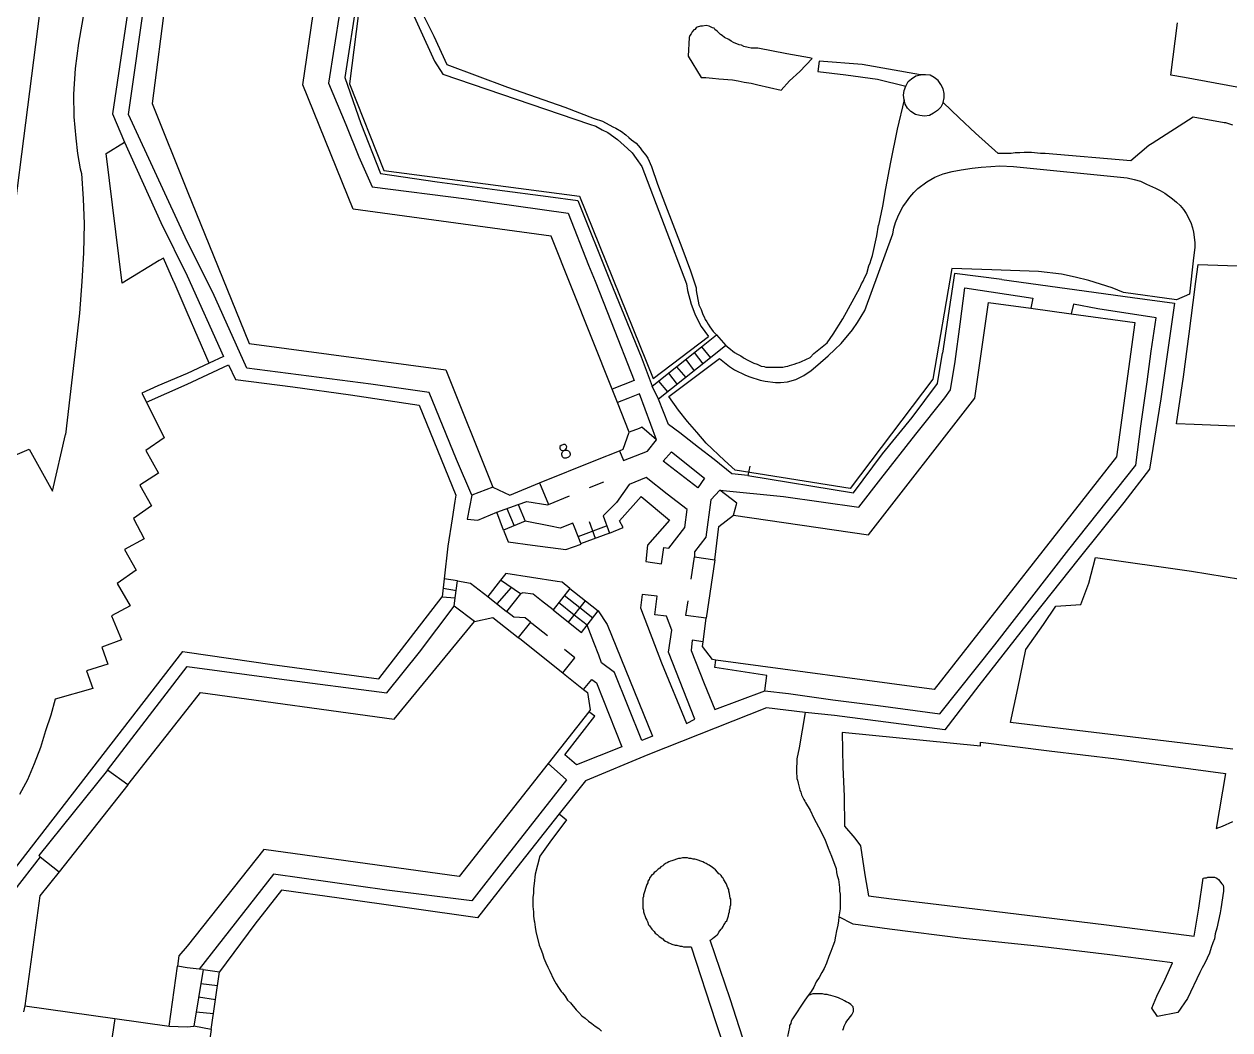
# Model space of a CAD drawing. Extents: x 427500 to 429848, y 434500 to 436505.
# Drawn here: x 428485.6 to 428592, y 435524.8 to 435613.6 of the extents above; entities that cross this region are included whole.
import ezdxf

# ---------------------------------------------------------------- set-up
doc = ezdxf.new("R2010")
doc.units = 0
doc.layers.add('LPTIP_Ex_Base', color=8, linetype='Continuous')
doc.styles.add('MtXpl_Romans', font='romans__.ttf')

msp = doc.modelspace()

# ---------------------------------------------------------------- linework, layer by layer
at = {"layer": 'LPTIP_Ex_Base', "color": 251, "true_color": 0x636466}
for p, q in [((428482.3, 435577.95), (428490.74, 435643.85)), ((428493.65, 435630.4), (428490.4, 435611.9)), ((428495.3, 435618.55), (428493.4, 435605.65)), ((428518.05, 435618.55), (428521.8, 435610.3)), ((428494.8, 435605.6), (428496.4, 435616.85)), ((428519.65, 435616.7), (428521.75, 435612.5)), ((428498.1, 435615.95), (428496.9, 435606.55)), ((428515, 435616.05), (428513.9, 435608.85)), ((428515.35, 435616.45), (428514.3, 435608.3)), ((428510.2, 435608.2), (428511.1, 435614.45)), ((428513.45, 435614.7), (428512.45, 435608.35)), ((428545.3, 435613.4), (428545, 435613.3)), ((428545.45, 435613.4), (428545.3, 435613.4)), ((428545.8, 435613.45), (428545.45, 435613.4)), ((428546.05, 435613.4), (428545.8, 435613.45)), ((428546.35, 435613.25), (428546.05, 435613.4)), ((428586.79, 435609.07), (428587.38, 435613.68)), ((428521.75, 435612.5), (428522.9, 435610)), ((428544.3, 435612.4), (428544.2, 435610.75)), ((428544.35, 435612.55), (428544.3, 435612.4)), ((428544.45, 435612.7), (428544.35, 435612.55)), ((428544.55, 435612.9), (428544.45, 435612.7)), ((428544.7, 435613.05), (428544.55, 435612.9)), ((428544.8, 435613.1), (428544.7, 435613.05)), ((428544.9, 435613.25), (428544.8, 435613.1)), ((428545, 435613.3), (428544.9, 435613.25)), ((428546.5, 435613.2), (428546.35, 435613.25)), ((428546.55, 435613.1), (428546.5, 435613.2)), ((428546.75, 435612.95), (428546.55, 435613.1)), ((428547.05, 435612.65), (428546.75, 435612.95)), ((428547.2, 435612.55), (428547.05, 435612.65)), ((428547.4, 435612.4), (428547.2, 435612.55)), ((428547.8, 435612.2), (428547.4, 435612.4)), ((428490.4, 435611.9), (428490.1, 435609.65)), ((428548, 435612.05), (428547.8, 435612.2)), ((428548.2, 435611.95), (428548, 435612.05)), ((428548.7, 435611.75), (428548.2, 435611.95)), ((428548.9, 435611.7), (428548.7, 435611.75)), ((428549.1, 435611.6), (428548.9, 435611.7)), ((428549.5, 435611.5), (428549.1, 435611.6)), ((428549.75, 435611.45), (428549.5, 435611.5)), ((428550.35, 435611.45), (428549.75, 435611.45)), ((428552.9, 435610.95), (428550.35, 435611.45)), ((428521.8, 435610.3), (428522.55, 435609.15)), ((428544.2, 435610.75), (428545.35, 435608.85)), ((428554.9, 435610.6), (428552.9, 435610.95)), ((428554.05, 435609.4), (428555.14, 435610.54)), ((428555.14, 435610.54), (428554.9, 435610.6)), ((428555.75, 435610.3), (428555.65, 435609.4)), ((428559.55, 435610), (428555.75, 435610.3)), ((428490.1, 435609.65), (428489.95, 435607.4)), ((428522.55, 435609.15), (428535.5, 435604.75)), ((428522.9, 435610), (428528.25, 435608)), ((428553.15, 435608.55), (428554.05, 435609.4)), ((428555.65, 435609.4), (428558.1, 435609.1)), ((428558.1, 435609.1), (428560.9, 435608.7)), ((428564.7, 435609.1), (428559.55, 435610)), ((428564.3, 435609), (428564.7, 435609.1)), ((428565.15, 435609.1), (428564.7, 435609.1)), ((428565.55, 435609.05), (428565.15, 435609.1)), ((428565.9, 435608.85), (428565.55, 435609.05)), ((428588, 435608.85), (428586.79, 435609.07)), ((428514.65, 435597.25), (428510.2, 435608.2)), ((428512.45, 435608.35), (428514, 435604.7)), ((428513.9, 435608.85), (428515.3, 435604.8)), ((428514.3, 435608.3), (428517.35, 435600.65)), ((428528.25, 435608), (428533.3, 435606.25)), ((428545.35, 435608.85), (428545.75, 435608.85)), ((428545.75, 435608.85), (428546.35, 435608.8)), ((428546.35, 435608.8), (428546.9, 435608.75)), ((428546.9, 435608.75), (428548.1, 435608.65)), ((428548.1, 435608.65), (428548.6, 435608.55)), ((428548.6, 435608.55), (428549.15, 435608.45)), ((428549.15, 435608.45), (428549.75, 435608.35)), ((428549.75, 435608.35), (428550.35, 435608.2)), ((428550.35, 435608.2), (428552.4, 435607.75)), ((428552.4, 435607.75), (428553.15, 435608.55)), ((428560.9, 435608.7), (428563.4, 435608.1)), ((428563.25, 435607.7), (428563.4, 435608.1)), ((428563.4, 435608.1), (428563.6, 435608.5)), ((428563.6, 435608.5), (428563.9, 435608.75)), ((428563.9, 435608.75), (428564.3, 435609)), ((428566.25, 435608.6), (428565.9, 435608.85)), ((428566.5, 435608.25), (428566.25, 435608.6)), ((428566.7, 435607.85), (428566.5, 435608.25)), ((428592.6, 435608), (428588, 435608.85)), ((428489.95, 435607.4), (428490, 435605.4)), ((428563.2, 435607.3), (428563.25, 435607.7)), ((428563.25, 435606.9), (428563.2, 435607.3)), ((428566.8, 435607.45), (428566.7, 435607.85)), ((428566.7, 435606.65), (428566.8, 435607.05)), ((428566.8, 435607.05), (428566.8, 435607.45)), ((428496.9, 435606.55), (428500, 435598.85)), ((428533.3, 435606.25), (428535.9, 435605.25)), ((428563.25, 435606.9), (428562.65, 435604.3)), ((428563.35, 435606.5), (428563.25, 435606.9)), ((428563.55, 435606.15), (428563.35, 435606.5)), ((428563.85, 435605.85), (428563.55, 435606.15)), ((428566.2, 435605.95), (428565.85, 435605.7)), ((428566.5, 435606.25), (428566.2, 435605.95)), ((428566.7, 435606.65), (428566.5, 435606.25)), ((428568.1, 435605.3), (428566.7, 435606.65)), ((428490, 435605.4), (428490.15, 435603.5)), ((428493.4, 435605.65), (428494.45, 435603.15)), ((428500, 435594.4), (428494.8, 435605.6)), ((428515.3, 435604.8), (428517.05, 435600.4)), ((428535.9, 435605.25), (428536.65, 435605)), ((428536.65, 435605), (428537.55, 435604.5)), ((428564.25, 435605.6), (428563.85, 435605.85)), ((428564.65, 435605.5), (428564.25, 435605.6)), ((428565.05, 435605.45), (428564.65, 435605.5)), ((428565.5, 435605.5), (428565.05, 435605.45)), ((428565.85, 435605.7), (428565.5, 435605.5)), ((428569.55, 435603.95), (428568.1, 435605.3)), ((428588.75, 435605.35), (428585.13, 435603.03)), ((428591.5, 435604.85), (428588.75, 435605.35)), ((428591.65, 435604.85), (428591.5, 435604.85)), ((428592.25, 435604.65), (428591.65, 435604.85)), ((428514, 435604.7), (428515.15, 435601.85)), ((428535.5, 435604.75), (428536.05, 435604.55)), ((428536.05, 435604.55), (428536.6, 435604.25)), ((428536.6, 435604.25), (428537.1, 435604)), ((428537.1, 435604), (428537.95, 435603.4)), ((428537.55, 435604.5), (428537.8, 435604.4)), ((428537.8, 435604.4), (428538.3, 435604.1)), ((428538.3, 435604.1), (428538.7, 435603.8)), ((428538.7, 435603.8), (428538.95, 435603.55)), ((428562.65, 435604.3), (428562.05, 435601.4)), ((428571.55, 435602.15), (428569.55, 435603.95)), ((428490.15, 435603.5), (428490.3, 435602.15)), ((428492.85, 435602.15), (428494.45, 435603.15)), ((428494.45, 435603.15), (428497.65, 435596.05)), ((428537.95, 435603.4), (428538.85, 435602.6)), ((428538.95, 435603.55), (428539.2, 435603.35)), ((428539.2, 435603.35), (428539.6, 435603.05)), ((428539.6, 435603.05), (428539.8, 435602.85)), ((428539.8, 435602.85), (428539.95, 435602.65)), ((428584.85, 435602.85), (428583.25, 435601.5)), ((428585.13, 435603.03), (428584.85, 435602.85)), ((428490.3, 435602.15), (428490.55, 435600.8)), ((428494.25, 435590.7), (428492.85, 435602.15)), ((428515.15, 435601.85), (428516.3, 435599.2)), ((428538.85, 435602.6), (428539.25, 435602.2)), ((428539.25, 435602.2), (428539.6, 435601.7)), ((428539.6, 435601.7), (428540.1, 435601)), ((428539.95, 435602.65), (428540.15, 435602.4)), ((428540.15, 435602.4), (428540.45, 435602)), ((428540.45, 435602), (428540.65, 435601.75)), ((428540.65, 435601.75), (428540.95, 435601)), ((428572.7, 435602.15), (428571.55, 435602.15)), ((428573.05, 435602.2), (428572.7, 435602.15)), ((428573.45, 435602.2), (428573.05, 435602.2)), ((428573.85, 435602.25), (428573.45, 435602.2)), ((428574.5, 435602.25), (428573.85, 435602.25)), ((428575.3, 435602.15), (428574.5, 435602.25)), ((428575.7, 435602.15), (428575.3, 435602.15)), ((428583.25, 435601.5), (428575.7, 435602.15)), ((428490.55, 435600.8), (428490.65, 435600.4)), ((428517.35, 435600.65), (428534.6, 435598.4)), ((428540.1, 435601), (428544.05, 435590.65)), ((428540.95, 435601), (428541.5, 435599.45)), ((428562.05, 435601.4), (428561.6, 435599.05)), ((428566.7, 435600.35), (428567.5, 435600.55)), ((428567.5, 435600.55), (428568.3, 435600.7)), ((428568.3, 435600.7), (428569.25, 435600.85)), ((428569.25, 435600.85), (428570.05, 435600.95)), ((428570.05, 435600.95), (428570.9, 435601)), ((428570.9, 435601), (428571.7, 435601.05)), ((428571.7, 435601.05), (428572.9, 435601)), ((428572.9, 435601), (428582.95, 435600)), ((428490.65, 435600.4), (428490.8, 435598.15)), ((428517.05, 435600.4), (428522.05, 435599.65)), ((428522.05, 435599.65), (428527.35, 435598.95)), ((428564.45, 435599.05), (428565.25, 435599.65)), ((428565.25, 435599.65), (428565.95, 435600.05)), ((428565.95, 435600.05), (428566.7, 435600.35)), ((428582.95, 435600), (428583.55, 435599.85)), ((428583.55, 435599.85), (428584.1, 435599.7)), ((428584.1, 435599.7), (428584.65, 435599.45)), ((428500, 435598.85), (428505.45, 435585.4)), ((428516.3, 435599.2), (428524.65, 435598.15)), ((428527.35, 435598.95), (428531.85, 435598.35)), ((428541.5, 435599.45), (428542.2, 435597.6)), ((428561.6, 435599.05), (428561.35, 435597.5)), ((428563.75, 435598.3), (428564.1, 435598.7)), ((428564.1, 435598.7), (428564.45, 435599.05)), ((428584.65, 435599.45), (428585.45, 435599.1)), ((428585.45, 435599.1), (428585.85, 435598.9)), ((428585.85, 435598.9), (428586.25, 435598.65)), ((428586.25, 435598.65), (428586.95, 435598.15)), ((428490.8, 435598.15), (428490.9, 435595.95)), ((428524.65, 435598.15), (428533.6, 435596.9)), ((428531.85, 435598.35), (428534.45, 435598)), ((428534.45, 435598), (428537.3, 435590.9)), ((428534.6, 435598.4), (428541.1, 435582.3)), ((428542.2, 435597.6), (428543.65, 435593.85)), ((428561.35, 435597.5), (428560.98, 435595.83)), ((428562.9, 435597), (428563.15, 435597.45)), ((428563.15, 435597.45), (428563.45, 435597.9)), ((428563.45, 435597.9), (428563.75, 435598.3)), ((428586.95, 435598.15), (428587.3, 435597.85)), ((428587.3, 435597.85), (428587.6, 435597.55)), ((428587.6, 435597.55), (428587.9, 435597.2)), ((428532.1, 435594.85), (428514.65, 435597.25)), ((428533.6, 435596.9), (428535.4, 435592.3)), ((428562.5, 435596.05), (428562.7, 435596.55)), ((428562.7, 435596.55), (428562.9, 435597)), ((428587.9, 435597.2), (428588.15, 435596.85)), ((428588.15, 435596.85), (428588.55, 435596.05)), ((428490.9, 435595.95), (428490.85, 435593.4)), ((428497.65, 435596.05), (428500, 435591.35)), ((428560.85, 435594.9), (428560.98, 435595.83)), ((428562.25, 435595.05), (428562.35, 435595.55)), ((428562.35, 435595.55), (428562.5, 435596.05)), ((428588.55, 435596.05), (428588.7, 435595.6)), ((428588.7, 435595.6), (428588.8, 435595.2)), ((428502.25, 435589.9), (428500, 435594.4)), ((428537.48, 435581.35), (428532.1, 435594.85)), ((428559.8, 435588.3), (428562.25, 435595.05)), ((428560.45, 435593.15), (428560.85, 435594.9)), ((428588.8, 435595.2), (428588.9, 435594.3)), ((428588.9, 435594.3), (428588.9, 435593.85)), ((428490.85, 435593.4), (428490.7, 435590.85)), ((428543.65, 435593.85), (428544.4, 435591.8)), ((428560.35, 435592.8), (428560.45, 435593.15)), ((428588.9, 435593.85), (428588.8, 435592.95)), ((428497.53, 435592.7), (428494.25, 435590.7)), ((428497.91, 435592.93), (428497.53, 435592.7)), ((428498.82, 435590.84), (428497.91, 435592.93)), ((428535.4, 435592.3), (428536, 435590.9)), ((428559.95, 435591.55), (428560.15, 435592.25)), ((428560.15, 435592.25), (428560.25, 435592.5)), ((428560.25, 435592.5), (428560.35, 435592.8)), ((428588.8, 435592.95), (428588.45, 435589.75)), ((428589, 435590.85), (428589.2, 435592.35)), ((428589.2, 435592.35), (428595.3, 435592.15)), ((428500, 435591.35), (428503.2, 435584.25)), ((428544.4, 435591.8), (428544.9, 435590.3)), ((428559.65, 435590.9), (428559.8, 435591.25)), ((428559.8, 435591.25), (428559.95, 435591.55)), ((428567.45, 435592), (428565.8, 435582.25)), ((428567.7, 435591.55), (428566.63, 435584.53)), ((428571, 435591.9), (428567.45, 435592)), ((428571.88, 435591.03), (428567.7, 435591.55)), ((428575.1, 435591.75), (428571, 435591.9)), ((428571.88, 435591.03), (428583.4, 435589.45)), ((428577.15, 435591.5), (428575.1, 435591.75)), ((428578.35, 435591.25), (428577.15, 435591.5)), ((428579.55, 435590.95), (428578.35, 435591.25)), ((428490.7, 435590.85), (428490.5, 435588.05)), ((428498.84, 435590.79), (428498.82, 435590.84)), ((428500, 435588.13), (428498.84, 435590.79)), ((428505.25, 435583.2), (428502.25, 435589.9)), ((428536, 435590.9), (428537.4, 435587.3)), ((428537.3, 435590.9), (428540.05, 435584.2)), ((428544.05, 435590.65), (428544.15, 435590.05)), ((428544.15, 435590.05), (428544.45, 435588.85)), ((428544.9, 435590.3), (428544.9, 435590.05)), ((428544.9, 435590.05), (428545.15, 435588.8)), ((428557.85, 435587.55), (428559.35, 435590.3)), ((428559.35, 435590.3), (428559.5, 435590.65)), ((428559.5, 435590.65), (428559.65, 435590.9)), ((428568.2, 435587.1), (428568.6, 435590.3)), ((428568.6, 435590.3), (428574.6, 435589.4)), ((428581.6, 435590.3), (428579.55, 435590.95)), ((428582.6, 435589.9), (428581.6, 435590.3)), ((428587.3, 435589.25), (428582.6, 435589.9)), ((428588.75, 435589), (428589, 435590.85)), ((428544.45, 435588.85), (428544.8, 435588)), ((428569.5, 435580.55), (428570.7, 435589)), ((428570.7, 435589), (428574.44, 435588.49)), ((428574.6, 435589.4), (428574.44, 435588.49)), ((428578.2, 435588.85), (428578, 435588.01)), ((428580.35, 435588.45), (428578.2, 435588.85)), ((428583.4, 435589.45), (428587.1, 435588.95)), ((428587.1, 435588.95), (428585.9, 435580.5)), ((428588.45, 435589.75), (428587.3, 435589.25)), ((428588.4, 435586.25), (428588.75, 435589)), ((428490.5, 435588.05), (428490.15, 435585.2)), ((428501.94, 435583.66), (428500, 435588.13)), ((428544.8, 435588), (428545.05, 435587.45)), ((428545.15, 435588.8), (428545.25, 435588.55)), ((428545.25, 435588.55), (428545.35, 435588.4)), ((428545.35, 435588.4), (428545.4, 435588.2)), ((428545.4, 435588.2), (428545.5, 435587.95)), ((428545.5, 435587.95), (428545.6, 435587.75)), ((428559.15, 435587.25), (428559.8, 435588.3)), ((428574.44, 435588.49), (428578, 435588.01)), ((428578, 435588.01), (428583.6, 435587.25)), ((428585.5, 435587.65), (428580.35, 435588.45)), ((428537.4, 435587.3), (428539.44, 435582.12)), ((428545.05, 435587.45), (428545.35, 435586.9)), ((428545.35, 435586.9), (428546, 435586)), ((428545.6, 435587.75), (428545.7, 435587.5)), ((428545.7, 435587.5), (428545.85, 435587.3)), ((428545.85, 435587.3), (428545.95, 435587.1)), ((428545.95, 435587.1), (428546.1, 435586.85)), ((428546.1, 435586.85), (428546.4, 435586.45)), ((428557, 435586.2), (428557.85, 435587.55)), ((428558.7, 435586.6), (428559.15, 435587.25)), ((428567.75, 435583.8), (428568.2, 435587.1)), ((428583.6, 435587.25), (428582, 435575.4)), ((428585.05, 435584.7), (428585.5, 435587.65)), ((428541.1, 435582.3), (428546, 435586)), ((428545.37, 435585.09), (428546.7, 435586.15)), ((428546.4, 435586.45), (428546.7, 435586.15)), ((428546.7, 435586.15), (428547.53, 435585.2)), ((428556.45, 435585.45), (428557, 435586.2)), ((428557.7, 435585.4), (428558.7, 435586.6)), ((428587.9, 435582.45), (428588.4, 435586.25)), ((428490.15, 435585.2), (428489.25, 435577.35)), ((428505.45, 435585.4), (428522.8, 435583.05)), ((428541.03, 435581.63), (428545.37, 435585.09)), ((428544.74, 435584.58), (428545.5, 435583.59)), ((428545.37, 435585.09), (428546.17, 435584.12)), ((428547.53, 435585.2), (428546.17, 435584.12)), ((428547.53, 435585.2), (428547.8, 435585)), ((428547.8, 435585), (428548.3, 435584.6)), ((428548.3, 435584.6), (428548.55, 435584.45)), ((428555.3, 435584.5), (428556.45, 435585.45)), ((428556.55, 435584.3), (428557.15, 435584.85)), ((428557.15, 435584.85), (428557.7, 435585.4)), ((428584.7, 435582), (428585.05, 435584.7)), ((428501.94, 435583.66), (428500, 435582.75)), ((428503.2, 435584.25), (428501.94, 435583.66)), ((428540.05, 435584.2), (428541.03, 435581.63)), ((428546.17, 435584.12), (428541.58, 435580.48)), ((428542.5, 435580.7), (428546.95, 435584.05)), ((428543.98, 435583.98), (428544.73, 435582.98)), ((428546.95, 435584.05), (428547.85, 435583.35)), ((428548.55, 435584.45), (428548.85, 435584.3)), ((428548.85, 435584.3), (428549.05, 435584.15)), ((428549.05, 435584.15), (428549.15, 435584.1)), ((428549.15, 435584.1), (428549.4, 435583.95)), ((428549.4, 435583.95), (428550, 435583.65)), ((428550, 435583.65), (428550.3, 435583.55)), ((428550.3, 435583.55), (428550.65, 435583.4)), ((428553.15, 435583.45), (428553.55, 435583.55)), ((428553.55, 435583.55), (428553.8, 435583.65)), ((428553.8, 435583.65), (428554, 435583.7)), ((428554, 435583.7), (428554.2, 435583.8)), ((428554.2, 435583.8), (428554.95, 435584.15)), ((428554.95, 435584.15), (428555.3, 435584.5)), ((428555.65, 435583.5), (428556.55, 435584.3)), ((428566.2, 435581.85), (428566.63, 435584.53)), ((428567.35, 435581.3), (428567.75, 435583.8)), ((428500, 435582.75), (428497.4, 435581.65)), ((428500, 435581.8), (428503.65, 435583.5)), ((428503.65, 435583.5), (428504.25, 435582.2)), ((428508.9, 435582.75), (428505.25, 435583.2)), ((428516.2, 435581.8), (428508.9, 435582.75)), ((428522.8, 435583.05), (428526.95, 435572.7)), ((428542.45, 435582.76), (428543.22, 435581.78)), ((428543.17, 435583.34), (428544, 435582.4)), ((428547.85, 435583.35), (428548.3, 435583.05)), ((428548.3, 435583.05), (428549.25, 435582.6)), ((428549.25, 435582.6), (428549.65, 435582.45)), ((428549.65, 435582.45), (428550.55, 435582.15)), ((428550.65, 435583.4), (428550.9, 435583.35)), ((428550.9, 435583.35), (428551.05, 435583.3)), ((428551.05, 435583.3), (428552.55, 435583.3)), ((428552.55, 435583.3), (428552.8, 435583.35)), ((428552.8, 435583.35), (428553, 435583.4)), ((428553, 435583.4), (428553.15, 435583.45)), ((428553.7, 435582.2), (428554.4, 435582.55)), ((428554.4, 435582.55), (428555.05, 435583)), ((428555.05, 435583), (428555.65, 435583.5)), ((428587.3, 435578.3), (428587.9, 435582.45)), ((428497.4, 435581.65), (428496, 435581)), ((428496.4, 435580.2), (428500, 435581.8)), ((428504.25, 435582.2), (428509.3, 435581.55)), ((428509.3, 435581.55), (428514.4, 435580.85)), ((428521.35, 435581.05), (428516.2, 435581.8)), ((428539.44, 435582.12), (428537.48, 435581.35)), ((428541.58, 435580.48), (428541.03, 435581.63)), ((428541.58, 435582.07), (428542.38, 435581.11)), ((428550.55, 435582.15), (428551, 435582.05)), ((428551, 435582.05), (428551.9, 435581.95)), ((428551.9, 435581.95), (428552.35, 435581.95)), ((428552.35, 435581.95), (428552.95, 435582)), ((428552.95, 435582), (428553.7, 435582.2)), ((428565.8, 435582.25), (428558.5, 435572.6)), ((428563.95, 435578.85), (428566.2, 435581.85)), ((428584.15, 435578.1), (428584.7, 435582)), ((428496, 435581), (428496.4, 435580.2)), ((428514.4, 435580.85), (428520.45, 435579.95)), ((428523.75, 435575.15), (428521.35, 435581.05)), ((428537.95, 435580.18), (428537.48, 435581.35)), ((428538.87, 435580.54), (428537.95, 435580.18)), ((428539.9, 435580.95), (428538.87, 435580.54)), ((428541.4, 435576.9), (428539.9, 435580.95)), ((428542.45, 435578.25), (428541.58, 435580.48)), ((428543.35, 435579.5), (428542.5, 435580.7)), ((428560.1, 435568.5), (428569.5, 435580.55)), ((428564.3, 435577.4), (428566.85, 435580.6)), ((428566.85, 435580.6), (428567.35, 435581.3)), ((428585.9, 435580.5), (428584.9, 435574.3)), ((428496.4, 435580.2), (428497.95, 435577.05)), ((428520.45, 435579.95), (428523.7, 435572)), ((428539, 435577.55), (428537.95, 435580.18)), ((428544.15, 435578.5), (428543.35, 435579.5)), ((428543.45, 435577.5), (428542.45, 435578.25)), ((428544.95, 435577.55), (428544.15, 435578.5)), ((428561.35, 435575.65), (428563.95, 435578.85)), ((428588.85, 435578.25), (428587.3, 435578.3)), ((428592.45, 435578.1), (428588.85, 435578.25)), ((428488.1, 435572.35), (428489.25, 435577.35)), ((428538.45, 435576.05), (428539, 435577.55)), ((428539.86, 435577.88), (428539, 435577.55)), ((428540.1, 435578), (428539.86, 435577.88)), ((428541.4, 435576.9), (428540.1, 435578)), ((428545.1, 435576.2), (428543.45, 435577.5)), ((428545.8, 435576.6), (428544.95, 435577.55)), ((428561.2, 435573.45), (428564.3, 435577.4)), ((428583.7, 435574.65), (428584.15, 435578.1)), ((428497.95, 435577.05), (428496.35, 435575.95)), ((428540.6, 435575.9), (428541.4, 435576.9)), ((428546.5, 435575.15), (428545.1, 435576.2)), ((428547.4, 435575.05), (428545.8, 435576.6)), ((428484.4, 435575.35), (428486.05, 435576.05)), ((428486.05, 435576.05), (428488.1, 435572.35)), ((428496.35, 435575.95), (428497.45, 435573.95)), ((428525.1, 435572), (428523.75, 435575.15)), ((428531.09, 435573.08), (428536.05, 435575.1)), ((428536.05, 435575.1), (428538.14, 435575.93)), ((428538.14, 435575.93), (428538.45, 435576.05)), ((428538.14, 435575.93), (428538.5, 435575.05)), ((428538.5, 435575.05), (428540.6, 435575.9)), ((428542, 435575), (428542.73, 435575.83)), ((428542.73, 435575.83), (428545.65, 435573.5)), ((428548.05, 435573.9), (428546.5, 435575.15)), ((428548.35, 435574.2), (428547.4, 435575.05)), ((428558.8, 435572.2), (428561.35, 435575.65)), ((428582, 435575.4), (428565.9, 435554.85)), ((428497.45, 435573.95), (428495.8, 435572.9)), ((428545.05, 435572.65), (428542, 435575)), ((428558.5, 435572.6), (428548.35, 435574.2)), ((428549.65, 435574.55), (428549.45, 435573.75)), ((428577.8, 435567.2), (428583.7, 435574.65)), ((428584.9, 435574.3), (428582.65, 435571.35)), ((428495.8, 435572.9), (428496.85, 435571.05)), ((428528.45, 435572), (428531.09, 435573.08)), ((428531.09, 435573.08), (428531.87, 435571.18)), ((428535.5, 435572.68), (428536.75, 435573.19)), ((428539, 435572.95), (428537.86, 435571.37)), ((428540.5, 435573.55), (428539, 435572.95)), ((428542.35, 435572.1), (428540.5, 435573.55)), ((428545.65, 435573.5), (428545.05, 435572.65)), ((428549.45, 435573.75), (428548.05, 435573.9)), ((428549.45, 435573.75), (428558.8, 435572.2)), ((428559.25, 435570.95), (428561.2, 435573.45)), ((428523.7, 435572), (428523.62, 435571.47)), ((428525.1, 435572), (428524.7, 435569.9)), ((428526.95, 435572.7), (428525.1, 435572)), ((428526.95, 435572.7), (428528.45, 435572)), ((428531.87, 435571.18), (428533.72, 435571.94)), ((428538.15, 435569.75), (428540.05, 435571.9)), ((428540.05, 435571.9), (428542.55, 435569.8)), ((428544.1, 435570.75), (428542.35, 435572.1)), ((428547, 435572.45), (428546.2, 435571.6)), ((428547, 435572.45), (428552.6, 435571.9)), ((428548.5, 435571.3), (428547, 435572.45)), ((428552.6, 435571.9), (428559.25, 435570.95)), ((428496.85, 435571.05), (428495.25, 435569.95)), ((428523.62, 435571.47), (428523.38, 435569.93)), ((428527.3, 435570.5), (428529.19, 435571.18)), ((428528.19, 435570.82), (428528.84, 435569.31)), ((428529.19, 435571.18), (428529.95, 435571.45)), ((428529.19, 435571.18), (428529.8, 435569.7)), ((428529.95, 435571.45), (428531.8, 435571.15)), ((428531.8, 435571.15), (428531.87, 435571.18)), ((428537.86, 435571.37), (428536.71, 435570.17)), ((428543.9, 435569.15), (428544.1, 435570.75)), ((428546.2, 435571.6), (428545.75, 435568.3)), ((428548.2, 435570.25), (428548.5, 435571.3)), ((428582.65, 435571.35), (428578.7, 435566.45)), ((428495.25, 435569.95), (428496.2, 435568.15)), ((428523.38, 435569.93), (428523, 435567.5)), ((428524.7, 435569.9), (428525.65, 435569.8)), ((428525.65, 435569.8), (428527.3, 435570.5)), ((428527.89, 435568.93), (428527.3, 435570.5)), ((428529.8, 435569.7), (428527.89, 435568.93)), ((428532.06, 435569.26), (428529.8, 435569.7)), ((428535.45, 435569.69), (428536, 435568.2)), ((428536.71, 435570.17), (428537.27, 435568.66)), ((428538.45, 435569.15), (428538.15, 435569.75)), ((428542.55, 435569.8), (428540.6, 435567.6)), ((428546.9, 435569.25), (428548.2, 435570.25)), ((428548.2, 435570.25), (428560.1, 435568.5)), ((428527.89, 435568.93), (428528.3, 435567.9)), ((428532.91, 435569.09), (428532.06, 435569.26)), ((428534.03, 435569.53), (428532.91, 435569.09)), ((428534.16, 435569.19), (428534.03, 435569.53)), ((428534.76, 435567.67), (428534.16, 435569.19)), ((428534.5, 435568.35), (428537, 435569.3)), ((428537.25, 435568.65), (428534.7, 435567.7)), ((428537.27, 435568.66), (428538.45, 435569.15)), ((428542.48, 435567.34), (428543.9, 435569.15)), ((428546.55, 435566.3), (428546.9, 435569.25)), ((428496.2, 435568.15), (428494.45, 435567.2)), ((428528.3, 435567.9), (428530.45, 435567.6)), ((428530.45, 435567.6), (428533.4, 435567.2)), ((428533.4, 435567.2), (428534.76, 435567.67)), ((428540.6, 435567.6), (428540.45, 435566.15)), ((428545.75, 435568.3), (428544.75, 435567)), ((428494.45, 435567.2), (428495.5, 435565.4)), ((428523, 435567.5), (428522.68, 435564.63)), ((428541.85, 435565.95), (428542.05, 435567.4)), ((428542.05, 435567.4), (428542.48, 435567.34)), ((428544.47, 435564.59), (428544.75, 435566.55)), ((428544.75, 435567), (428544.75, 435566.55)), ((428544.75, 435566.55), (428546.55, 435566.3)), ((428571.25, 435558.8), (428577.8, 435567.2)), ((428579.55, 435564.25), (428580.15, 435566.5)), ((428580.15, 435566.5), (428588.6, 435565.3)), ((428540.45, 435566.15), (428541.85, 435565.95)), ((428546.55, 435566.3), (428545.8, 435561.15)), ((428578.7, 435566.45), (428574.6, 435561.3)), ((428495.5, 435565.4), (428493.8, 435564.2)), ((428522.68, 435564.63), (428522.49, 435563.02)), ((428523.85, 435564.45), (428522.68, 435564.63)), ((428523.65, 435562.94), (428523.85, 435564.45)), ((428523.85, 435564.45), (428525, 435564.25)), ((428527.65, 435564.5), (428526.51, 435563.06)), ((428528.1, 435565.1), (428527.65, 435564.5)), ((428529.4, 435563.3), (428527.65, 435564.5)), ((428532.65, 435564.39), (428528.1, 435565.1)), ((428533.07, 435564.33), (428532.65, 435564.39)), ((428588.6, 435565.3), (428595.6, 435564.15)), ((428493.8, 435564.2), (428494.95, 435562.25)), ((428522.58, 435563.8), (428523.74, 435563.59)), ((428525, 435564.25), (428526.51, 435563.06)), ((428528.57, 435563.87), (428527.32, 435562.42)), ((428529.4, 435563.3), (428528.18, 435561.74)), ((428529.6, 435563.4), (428529.4, 435563.3)), ((428530.53, 435563.27), (428529.6, 435563.4)), ((428533.77, 435563.77), (428532.28, 435561.89)), ((428533.77, 435563.77), (428533.07, 435564.33)), ((428533.77, 435563.77), (428535.14, 435562.68)), ((428578.85, 435562.35), (428579.55, 435564.25)), ((428494.95, 435562.25), (428493.3, 435561.35)), ((428516.9, 435555.8), (428522.49, 435563.02)), ((428522.49, 435563.02), (428523.65, 435562.94)), ((428523.55, 435562.2), (428523.65, 435562.94)), ((428526.51, 435563.06), (428528.18, 435561.74)), ((428531.26, 435562.69), (428530.53, 435563.27)), ((428532.28, 435561.89), (428531.26, 435562.69)), ((428534.15, 435561.43), (428532.77, 435562.52)), ((428534.64, 435562.05), (428533.27, 435563.14)), ((428533.65, 435560.8), (428535.14, 435562.68)), ((428535.14, 435562.68), (428536.27, 435561.79)), ((428540.15, 435563.25), (428540, 435562.05)), ((428541.47, 435563.1), (428540.15, 435563.25)), ((428541.25, 435561.45), (428541.47, 435563.1)), ((428544, 435561.4), (428544.19, 435562.68)), ((428576.65, 435562.2), (428578.85, 435562.35)), ((428493.3, 435561.35), (428494.2, 435559.25)), ((428520.5, 435558.15), (428523.55, 435562.2)), ((428525.35, 435560.85), (428523.55, 435562.2)), ((428525.35, 435560.85), (428526.95, 435561.2)), ((428526.95, 435561.2), (428529.21, 435559.46)), ((428528.8, 435561.25), (428528.18, 435561.74)), ((428529.81, 435561.17), (428528.8, 435561.25)), ((428532.28, 435561.89), (428533.65, 435560.8)), ((428535.28, 435560.53), (428534.15, 435561.43)), ((428535.78, 435561.16), (428534.64, 435562.05)), ((428535.28, 435560.53), (428536.27, 435561.79)), ((428536.27, 435561.79), (428537.06, 435560.58)), ((428540, 435562.05), (428541.85, 435557.2)), ((428542.29, 435561.32), (428541.25, 435561.45)), ((428542.75, 435560.1), (428542.29, 435561.32)), ((428545.8, 435561.15), (428544, 435561.4)), ((428574.6, 435561.3), (428569.85, 435555.2)), ((428575.55, 435560.6), (428576.65, 435562.2)), ((428518.25, 435552.25), (428525.35, 435560.85)), ((428530.27, 435560.79), (428529.21, 435559.46)), ((428530.27, 435560.79), (428529.81, 435561.17)), ((428530.4, 435560.69), (428530.27, 435560.79)), ((428531.79, 435559.58), (428530.4, 435560.69)), ((428533.65, 435560.8), (428534.78, 435559.9)), ((428534.78, 435559.9), (428535.28, 435560.53)), ((428535.87, 435559), (428535.28, 435560.53)), ((428537.06, 435560.58), (428541.05, 435550.75)), ((428545.51, 435559.05), (428545.8, 435561.15)), ((428574, 435558.4), (428575.55, 435560.6)), ((428494.2, 435559.25), (428492.45, 435558.6)), ((428529.21, 435559.46), (428529.35, 435559.35)), ((428529.35, 435559.35), (428533.15, 435556.32)), ((428542.45, 435558.15), (428542.75, 435560.1)), ((428544.55, 435559.2), (428544.45, 435558.3)), ((428545.51, 435559.05), (428544.55, 435559.2)), ((428545.45, 435558.65), (428545.51, 435559.05)), ((428483.55, 435537.45), (428499.6, 435558.2)), ((428492.45, 435558.6), (428493, 435557.1)), ((428499.6, 435558.2), (428500, 435558.15)), ((428500, 435558.15), (428507.5, 435557.05)), ((428517.6, 435554.55), (428520.5, 435558.15)), ((428534.21, 435557.65), (428533.28, 435558.39)), ((428536.3, 435557.9), (428535.87, 435559)), ((428544.8, 435552.25), (428542.45, 435558.15)), ((428544.45, 435558.3), (428545.6, 435555.4)), ((428546.35, 435557.5), (428545.45, 435558.65)), ((428566.4, 435552.7), (428571.25, 435558.8)), ((428573.3, 435554.95), (428574, 435558.4)), ((428493, 435557.1), (428491.1, 435556.5)), ((428507.5, 435557.05), (428516.9, 435555.8)), ((428533.15, 435556.32), (428534.21, 435557.65)), ((428536.55, 435557.2), (428536.3, 435557.9)), ((428537.7, 435556.35), (428536.55, 435557.2)), ((428541.85, 435557.2), (428544.05, 435551.85)), ((428546.65, 435557.46), (428546.35, 435557.5)), ((428546.55, 435556.8), (428546.65, 435557.46)), ((428565.9, 435554.85), (428546.65, 435557.46)), ((428491.1, 435556.5), (428491.65, 435554.95)), ((428492.95, 435547.75), (428500, 435556.9)), ((428500, 435556.9), (428508.1, 435555.8)), ((428533.15, 435556.32), (428533.35, 435556.15)), ((428533.35, 435556.15), (428534.97, 435554.86)), ((428540.1, 435550.35), (428537.7, 435556.35)), ((428551.15, 435556.1), (428546.55, 435556.8)), ((428550.95, 435554.75), (428551.15, 435556.1)), ((428491.65, 435554.95), (428488.35, 435554)), ((428508.1, 435555.8), (428517.6, 435554.55)), ((428534.97, 435554.86), (428535.7, 435555.75)), ((428534.97, 435554.86), (428535.3, 435554.6)), ((428535.7, 435555.75), (428536.1, 435555.45)), ((428536.1, 435555.45), (428538.35, 435549.8)), ((428545.6, 435555.4), (428546.55, 435553.1)), ((428569.85, 435555.2), (428566.85, 435551.3)), ((428572.65, 435551.95), (428573.3, 435554.95)), ((428488.35, 435554), (428487.95, 435552.6)), ((428500, 435553.1), (428501.15, 435554.6)), ((428501.15, 435554.6), (428518.25, 435552.25)), ((428535.3, 435554.6), (428535.55, 435553.05)), ((428546.55, 435553.1), (428550.95, 435554.75)), ((428550.95, 435554.75), (428553.05, 435554.5)), ((428553.05, 435554.5), (428556.95, 435553.95)), ((428556.95, 435553.95), (428560.95, 435553.45)), ((428494.75, 435546.46), (428500, 435553.1)), ((428535.43, 435552.9), (428531.83, 435548.32)), ((428535.55, 435553.05), (428535.43, 435552.9)), ((428535.95, 435552.5), (428535.43, 435552.9)), ((428551.1, 435553.25), (428540.65, 435549.1)), ((428554.52, 435552.83), (428551.1, 435553.25)), ((428554.52, 435552.83), (428554, 435549.7)), ((428557.1, 435552.55), (428554.52, 435552.83)), ((428560.95, 435553.45), (428566.4, 435552.7)), ((428487.95, 435552.6), (428487.5, 435551.2)), ((428533.3, 435549.1), (428535.95, 435552.5)), ((428544.05, 435551.85), (428544.8, 435552.25)), ((428566.85, 435551.3), (428557.1, 435552.55)), ((428592.25, 435549.6), (428572.65, 435551.95)), ((428487.5, 435551.2), (428487.05, 435549.75)), ((428541.05, 435550.75), (428540.1, 435550.35)), ((428557.8, 435551.05), (428557.85, 435548)), ((428570, 435549.86), (428557.8, 435551.05)), ((428487.05, 435549.75), (428486.5, 435548.3)), ((428538.35, 435549.8), (428534.35, 435548.2)), ((428554, 435549.7), (428553.8, 435548.75)), ((428570, 435549.86), (428570, 435550.2)), ((428570, 435550.2), (428576.05, 435549.45)), ((428534.35, 435548.2), (428533.3, 435549.1)), ((428540.65, 435549.1), (428535.15, 435546.8)), ((428553.8, 435548.75), (428553.8, 435548.3)), ((428576.05, 435549.45), (428582, 435548.75)), ((428582, 435548.75), (428591.6, 435547.45)), ((428486.5, 435548.3), (428485.9, 435546.9)), ((428492.95, 435547.75), (428486.9, 435540.2)), ((428494.75, 435546.46), (428492.95, 435547.75)), ((428531.83, 435548.32), (428524, 435538.35)), ((428531.83, 435548.32), (428533.45, 435546.9)), ((428553.8, 435548.3), (428553.75, 435548.1)), ((428553.75, 435548.1), (428553.75, 435547.45)), ((428553.75, 435547.45), (428553.8, 435547.2)), ((428557.85, 435548), (428557.95, 435545.45)), ((428591.6, 435547.45), (428590.8, 435542.6)), ((428485.9, 435546.9), (428485.2, 435545.6)), ((428494.75, 435546.46), (428488.68, 435538.78)), ((428533.45, 435546.9), (428527.9, 435539.8)), ((428535.15, 435546.8), (428532.82, 435543.88)), ((428553.8, 435547.2), (428553.8, 435547)), ((428553.8, 435547), (428553.85, 435546.85)), ((428553.85, 435546.85), (428553.9, 435546.6)), ((428553.9, 435546.6), (428554.05, 435546)), ((428554.05, 435546), (428554.15, 435545.8)), ((428554.15, 435545.8), (428554.2, 435545.55)), ((428554.2, 435545.55), (428554.4, 435545.15)), ((428557.95, 435545.45), (428558, 435542.8)), ((428554.4, 435545.15), (428554.5, 435545)), ((428554.5, 435545), (428554.55, 435544.9)), ((428554.55, 435544.9), (428554.95, 435544.2)), ((428554.95, 435544.2), (428555.3, 435543.5)), ((428532.82, 435543.88), (428529.4, 435539.55)), ((428533.45, 435543.35), (428532, 435541.4)), ((428532.82, 435543.88), (428533.45, 435543.35)), ((428555.3, 435543.5), (428555.7, 435542.75)), ((428591.35, 435542.8), (428592.25, 435543.2)), ((428555.7, 435542.75), (428556.25, 435541.65)), ((428558, 435542.8), (428558.9, 435541.75)), ((428590.8, 435542.6), (428591.35, 435542.8)), ((428532, 435541.4), (428531.1, 435540.15)), ((428556.25, 435541.65), (428556.55, 435540.85)), ((428558.9, 435541.75), (428559.4, 435541.05)), ((428559.4, 435541.05), (428559.8, 435538.5)), ((428487.02, 435540.1), (428484.7, 435537.1)), ((428486.9, 435540.2), (428487.02, 435540.1)), ((428487.02, 435540.1), (428488.68, 435538.78)), ((428506.75, 435540.75), (428500, 435532.2)), ((428524, 435538.35), (428506.75, 435540.75)), ((428531.1, 435540.15), (428530.7, 435538.55)), ((428543.35, 435539.95), (428542.75, 435539.75)), ((428543.5, 435539.95), (428543.35, 435539.95)), ((428543.7, 435540), (428543.5, 435539.95)), ((428544.15, 435540), (428543.7, 435540)), ((428544.3, 435539.95), (428544.15, 435540)), ((428544.45, 435539.95), (428544.3, 435539.95)), ((428544.65, 435539.9), (428544.45, 435539.95)), ((428544.8, 435539.9), (428544.65, 435539.9)), ((428544.9, 435539.85), (428544.8, 435539.9)), ((428556.55, 435540.85), (428556.85, 435540.15)), ((428556.85, 435540.15), (428557.15, 435539.35)), ((428527.9, 435539.8), (428525.1, 435536.2)), ((428529.4, 435539.55), (428525.6, 435534.7)), ((428541.55, 435539), (428541.35, 435538.8)), ((428541.7, 435539.1), (428541.55, 435539)), ((428541.8, 435539.2), (428541.7, 435539.1)), ((428541.95, 435539.3), (428541.8, 435539.2)), ((428542.05, 435539.4), (428541.95, 435539.3)), ((428542.2, 435539.5), (428542.05, 435539.4)), ((428542.35, 435539.55), (428542.2, 435539.5)), ((428542.5, 435539.65), (428542.35, 435539.55)), ((428542.65, 435539.7), (428542.5, 435539.65)), ((428542.75, 435539.75), (428542.65, 435539.7)), ((428545.5, 435539.65), (428544.9, 435539.85)), ((428545.65, 435539.55), (428545.5, 435539.65)), ((428545.8, 435539.5), (428545.65, 435539.55)), ((428545.95, 435539.4), (428545.8, 435539.5)), ((428546.05, 435539.35), (428545.95, 435539.4)), ((428546.35, 435539.15), (428546.05, 435539.35)), ((428546.45, 435539.05), (428546.35, 435539.15)), ((428546.6, 435538.95), (428546.45, 435539.05)), ((428546.8, 435538.75), (428546.6, 435538.95)), ((428557.15, 435539.35), (428557.25, 435539.05)), ((428557.25, 435539.05), (428557.3, 435538.7)), ((428488.68, 435538.78), (428487, 435536.65)), ((428507.6, 435538.55), (428501.04, 435530.19)), ((428517.6, 435537.15), (428507.6, 435538.55)), ((428530.7, 435538.55), (428530.6, 435537.75)), ((428540.65, 435537.8), (428540.55, 435537.65)), ((428540.75, 435538.1), (428540.65, 435537.95)), ((428540.65, 435537.95), (428540.65, 435537.8)), ((428540.8, 435538.2), (428540.75, 435538.1)), ((428541, 435538.5), (428540.8, 435538.2)), ((428541.1, 435538.55), (428541, 435538.5)), ((428541.2, 435538.7), (428541.1, 435538.55)), ((428541.35, 435538.8), (428541.2, 435538.7)), ((428546.9, 435538.6), (428546.8, 435538.75)), ((428547, 435538.55), (428546.9, 435538.6)), ((428547.1, 435538.45), (428547, 435538.55)), ((428547.2, 435538.3), (428547.1, 435538.45)), ((428547.3, 435538.2), (428547.2, 435538.3)), ((428547.35, 435538.05), (428547.3, 435538.2)), ((428547.55, 435537.75), (428547.35, 435538.05)), ((428557.3, 435538.7), (428557.35, 435538.45)), ((428557.35, 435538.45), (428557.45, 435538.1)), ((428557.45, 435538.1), (428557.55, 435537.4)), ((428559.8, 435538.5), (428560.1, 435536.65)), ((428589.25, 435535.55), (428589.65, 435538.2)), ((428589.65, 435538.2), (428589.75, 435538.25)), ((428589.75, 435538.25), (428589.95, 435538.25)), ((428589.95, 435538.25), (428590.05, 435538.3)), ((428590.05, 435538.3), (428590.65, 435538.3)), ((428590.65, 435538.3), (428590.85, 435538.2)), ((428590.85, 435538.2), (428591, 435538.1)), ((428591, 435538.1), (428591.3, 435537.7)), ((428508.3, 435537.15), (428505.95, 435534.15)), ((428513.4, 435536.45), (428508.3, 435537.15)), ((428525.1, 435536.2), (428517.6, 435537.15)), ((428530.55, 435536.9), (428530.5, 435536.5)), ((428530.6, 435537.75), (428530.55, 435537.3)), ((428530.55, 435537.3), (428530.55, 435536.9)), ((428540.55, 435537.65), (428540.25, 435536.75)), ((428540.25, 435536.75), (428540.25, 435536.6)), ((428547.6, 435537.6), (428547.55, 435537.75)), ((428547.65, 435537.5), (428547.6, 435537.6)), ((428547.7, 435537.35), (428547.65, 435537.5)), ((428547.8, 435537.2), (428547.7, 435537.35)), ((428547.8, 435537.05), (428547.8, 435537.2)), ((428547.85, 435536.85), (428547.8, 435537.05)), ((428547.9, 435536.45), (428547.85, 435536.85)), ((428557.55, 435537.4), (428557.55, 435537.05)), ((428557.55, 435537.05), (428557.6, 435536.8)), ((428557.6, 435536.8), (428557.6, 435535.5)), ((428591.45, 435537.05), (428591.2, 435535.5)), ((428591.3, 435537.7), (428591.4, 435537.6)), ((428591.4, 435537.6), (428591.45, 435537.4)), ((428591.45, 435537.4), (428591.45, 435537.05)), ((428487, 435536.65), (428485.65, 435526.95)), ((428525.6, 435534.7), (428513.4, 435536.45)), ((428530.5, 435536.5), (428530.5, 435535.7)), ((428530.5, 435535.7), (428530.55, 435535.25)), ((428540.25, 435536.6), (428540.2, 435536.45)), ((428540.2, 435536.45), (428540.2, 435535.55)), ((428547.95, 435536.35), (428547.9, 435536.45)), ((428547.9, 435535.7), (428547.95, 435535.85)), ((428547.9, 435535.55), (428547.9, 435535.7)), ((428547.95, 435535.85), (428547.95, 435536.35)), ((428560.1, 435536.65), (428562.15, 435536.4)), ((428562.15, 435536.4), (428567.8, 435535.7)), ((428567.8, 435535.7), (428574.1, 435534.95)), ((428530.55, 435535.25), (428530.55, 435534.85)), ((428530.55, 435534.85), (428530.6, 435534.45)), ((428540.2, 435535.55), (428540.25, 435535.4)), ((428540.25, 435535.4), (428540.25, 435535.25)), ((428540.25, 435535.25), (428540.45, 435534.65)), ((428540.45, 435534.65), (428540.55, 435534.5)), ((428547.6, 435534.45), (428547.75, 435534.9)), ((428547.75, 435534.9), (428547.8, 435535.1)), ((428547.8, 435535.1), (428547.85, 435535.25)), ((428547.85, 435535.4), (428547.9, 435535.55)), ((428547.85, 435535.25), (428547.85, 435535.4)), ((428557.5, 435534.8), (428557.45, 435534.45)), ((428557.6, 435535.5), (428557.5, 435534.8)), ((428558.75, 435534.15), (428557.5, 435534.8)), ((428574.1, 435534.95), (428581.1, 435534.1)), ((428588.85, 435533.1), (428589.25, 435535.55)), ((428591.15, 435535.15), (428590.85, 435533.8)), ((428591.2, 435535.5), (428591.15, 435535.15)), ((428505.95, 435534.15), (428502.85, 435529.95)), ((428530.6, 435534.45), (428530.65, 435534.35)), ((428530.65, 435534.35), (428530.7, 435533.9)), ((428530.7, 435533.9), (428530.75, 435533.5)), ((428540.55, 435534.5), (428540.6, 435534.4)), ((428540.6, 435534.4), (428540.7, 435534.1)), ((428540.7, 435534.1), (428540.8, 435534)), ((428540.8, 435534), (428541, 435533.7)), ((428541, 435533.7), (428541.2, 435533.5)), ((428546.9, 435533.45), (428547, 435533.55)), ((428547, 435533.55), (428547.1, 435533.7)), ((428547.1, 435533.7), (428547.2, 435533.8)), ((428547.2, 435533.8), (428547.3, 435533.95)), ((428547.3, 435533.95), (428547.35, 435534.1)), ((428547.35, 435534.1), (428547.45, 435534.25)), ((428547.45, 435534.25), (428547.5, 435534.35)), ((428547.5, 435534.35), (428547.6, 435534.45)), ((428557.3, 435533.55), (428557.2, 435533.1)), ((428557.4, 435534.05), (428557.3, 435533.55)), ((428557.45, 435534.45), (428557.4, 435534.05)), ((428561.95, 435533.7), (428558.75, 435534.15)), ((428568.45, 435532.9), (428561.95, 435533.7)), ((428581.1, 435534.1), (428588.85, 435533.1)), ((428590.85, 435533.8), (428590.7, 435533.3)), ((428530.75, 435533.5), (428531.05, 435532.3)), ((428541.2, 435533.5), (428541.3, 435533.35)), ((428541.3, 435533.35), (428541.45, 435533.25)), ((428541.45, 435533.25), (428541.65, 435533.05)), ((428541.65, 435533.05), (428541.95, 435532.85)), ((428541.95, 435532.85), (428542.05, 435532.75)), ((428542.05, 435532.75), (428542.2, 435532.65)), ((428542.2, 435532.65), (428542.35, 435532.6)), ((428542.35, 435532.6), (428542.5, 435532.5)), ((428542.5, 435532.5), (428542.65, 435532.45)), ((428542.65, 435532.45), (428542.75, 435532.4)), ((428546.15, 435532.75), (428546.25, 435532.8)), ((428547.9, 435527.55), (428546.15, 435532.75)), ((428546.25, 435532.8), (428546.35, 435532.9)), ((428546.35, 435532.9), (428546.5, 435533)), ((428546.5, 435533), (428546.6, 435533.1)), ((428546.6, 435533.1), (428546.75, 435533.2)), ((428546.75, 435533.2), (428546.85, 435533.3)), ((428546.85, 435533.3), (428546.9, 435533.45)), ((428557.1, 435532.6), (428556.95, 435532.2)), ((428557.2, 435533.1), (428557.1, 435532.6)), ((428575, 435532.2), (428568.45, 435532.9)), ((428590.5, 435532.5), (428590.35, 435532.1)), ((428590.65, 435532.85), (428590.5, 435532.5)), ((428590.7, 435533.3), (428590.65, 435532.85)), ((428500, 435532.2), (428499.25, 435531.35)), ((428531.05, 435532.3), (428531.2, 435531.95)), ((428531.2, 435531.95), (428531.35, 435531.55)), ((428531.35, 435531.55), (428531.45, 435531.15)), ((428542.75, 435532.4), (428543.05, 435532.3)), ((428543.05, 435532.3), (428543.2, 435532.3)), ((428543.2, 435532.3), (428543.5, 435532.2)), ((428543.5, 435532.2), (428543.65, 435532.2)), ((428543.65, 435532.2), (428543.8, 435532.15)), ((428543.8, 435532.15), (428544.45, 435532.15)), ((428544.45, 435532.15), (428546.6, 435525.55)), ((428556.8, 435531.75), (428556.6, 435531.3)), ((428556.95, 435532.2), (428556.8, 435531.75)), ((428581.4, 435531.45), (428575, 435532.2)), ((428586.95, 435530.75), (428581.4, 435531.45)), ((428590.2, 435531.6), (428589.8, 435530.7)), ((428590.35, 435532.1), (428590.2, 435531.6)), ((428498.4, 435525.15), (428499.13, 435530.45)), ((428499.25, 435531.35), (428499.13, 435530.45)), ((428500, 435530.3), (428499.13, 435530.45)), ((428531.45, 435531.15), (428531.65, 435530.75)), ((428531.65, 435530.75), (428531.8, 435530.35)), ((428531.8, 435530.35), (428532, 435530)), ((428556.4, 435530.7), (428556.2, 435530.25)), ((428556.6, 435531.3), (428556.4, 435530.7)), ((428586.3, 435529.3), (428586.95, 435530.75)), ((428589.8, 435530.7), (428589.55, 435530.3)), ((428501.04, 435530.19), (428500, 435530.3)), ((428501.4, 435530.15), (428500.59, 435525.15)), ((428501.4, 435530.15), (428501.04, 435530.19)), ((428501.4, 435530.15), (428502.85, 435529.95)), ((428502.1, 435524.85), (428502.85, 435529.95)), ((428532, 435530), (428532.3, 435529.3)), ((428532.3, 435529.3), (428532.55, 435528.9)), ((428555.75, 435529.45), (428555.5, 435529.05)), ((428556, 435529.9), (428555.75, 435529.45)), ((428556.2, 435530.25), (428556, 435529.9)), ((428585.55, 435527.8), (428586.3, 435529.3)), ((428589.35, 435529.9), (428588.25, 435527.6)), ((428589.55, 435530.3), (428589.35, 435529.9)), ((428502.67, 435528.7), (428501.2, 435528.9)), ((428532.55, 435528.9), (428532.75, 435528.55)), ((428532.75, 435528.55), (428533, 435528.2)), ((428533, 435528.2), (428533.1, 435528.1)), ((428555.05, 435528.2), (428554.8, 435527.85)), ((428555.3, 435528.6), (428555.05, 435528.2)), ((428555.5, 435529.05), (428555.3, 435528.6)), ((428502.49, 435527.49), (428501, 435527.7)), ((428533.1, 435528.1), (428533.35, 435527.8)), ((428533.35, 435527.8), (428533.55, 435527.45)), ((428533.55, 435527.45), (428533.8, 435527.2)), ((428533.8, 435527.2), (428534.3, 435526.6)), ((428550.9, 435518.35), (428547.9, 435527.55)), ((428554.5, 435527.45), (428553.4, 435525.8)), ((428554.8, 435527.85), (428554.5, 435527.45)), ((428555.2, 435528), (428554.8, 435527.85)), ((428556.05, 435528), (428555.2, 435528)), ((428556.25, 435527.95), (428556.05, 435528)), ((428556.45, 435527.95), (428556.25, 435527.95)), ((428556.65, 435527.9), (428556.45, 435527.95)), ((428556.8, 435527.85), (428556.65, 435527.9)), ((428557.2, 435527.75), (428556.8, 435527.85)), ((428557.3, 435527.7), (428557.2, 435527.75)), ((428557.45, 435527.65), (428557.3, 435527.7)), ((428557.65, 435527.55), (428557.45, 435527.65)), ((428557.8, 435527.5), (428557.65, 435527.55)), ((428558, 435527.4), (428557.8, 435527.5)), ((428558.15, 435527.3), (428558, 435527.4)), ((428558.35, 435527.2), (428558.15, 435527.3)), ((428558.55, 435527.05), (428558.35, 435527.2)), ((428585.1, 435526.75), (428585.55, 435527.8)), ((428588.25, 435527.6), (428587.4, 435526.35)), ((428485.65, 435526.95), (428485.55, 435526.43)), ((428485.65, 435526.95), (428493.6, 435525.83)), ((428502.31, 435526.25), (428500.79, 435526.4)), ((428534.3, 435526.6), (428534.55, 435526.35)), ((428534.55, 435526.35), (428534.8, 435526.05)), ((428558.2, 435525.6), (428558.65, 435526.15)), ((428558.75, 435526.85), (428558.55, 435527.05)), ((428558.65, 435526.15), (428558.8, 435526.45)), ((428558.8, 435526.65), (428558.75, 435526.85)), ((428558.8, 435526.45), (428558.8, 435526.65)), ((428585.6, 435526), (428585.1, 435526.75)), ((428587.4, 435526.35), (428585.6, 435526)), ((428493.6, 435525.83), (428492.76, 435519.96)), ((428493.6, 435525.83), (428498.4, 435525.15)), ((428498.4, 435525.15), (428500, 435525.1)), ((428500, 435525.1), (428500.59, 435525.15)), ((428502.1, 435524.85), (428500.59, 435525.15)), ((428534.8, 435526.05), (428535.1, 435525.85)), ((428535.1, 435525.85), (428535.4, 435525.6)), ((428535.4, 435525.6), (428535.7, 435525.4)), ((428535.7, 435525.4), (428536, 435525.15)), ((428536, 435525.15), (428536.3, 435524.95)), ((428546.6, 435525.55), (428549.45, 435517.05)), ((428553.15, 435525.05), (428552.95, 435524.25)), ((428553.25, 435525.4), (428553.15, 435525.2)), ((428553.15, 435525.2), (428553.15, 435525.05)), ((428553.3, 435525.6), (428553.25, 435525.4)), ((428553.4, 435525.8), (428553.3, 435525.6)), ((428557.9, 435524.95), (428557.95, 435525.15)), ((428557.95, 435525.15), (428558.1, 435525.45)), ((428558.1, 435525.45), (428558.2, 435525.6)), ((428502.1, 435524.85), (428501.05, 435517.9)), ((428536.3, 435524.95), (428536.55, 435524.7)), ((428557.85, 435524.8), (428557.9, 435524.95))]:
    msp.add_line(p, q, dxfattribs=at)

# ---------------------------------------------------------------- texts
at = {"layer": 'LPTIP_Ex_Base', "color": 251, "true_color": 0x636466, "style": 'MtXpl_Romans'}
msp.add_text('8', height=1.2, rotation=21.5, dxfattribs=at).set_placement((428533.05, 435575.13))

doc.saveas('drawing.dxf')
